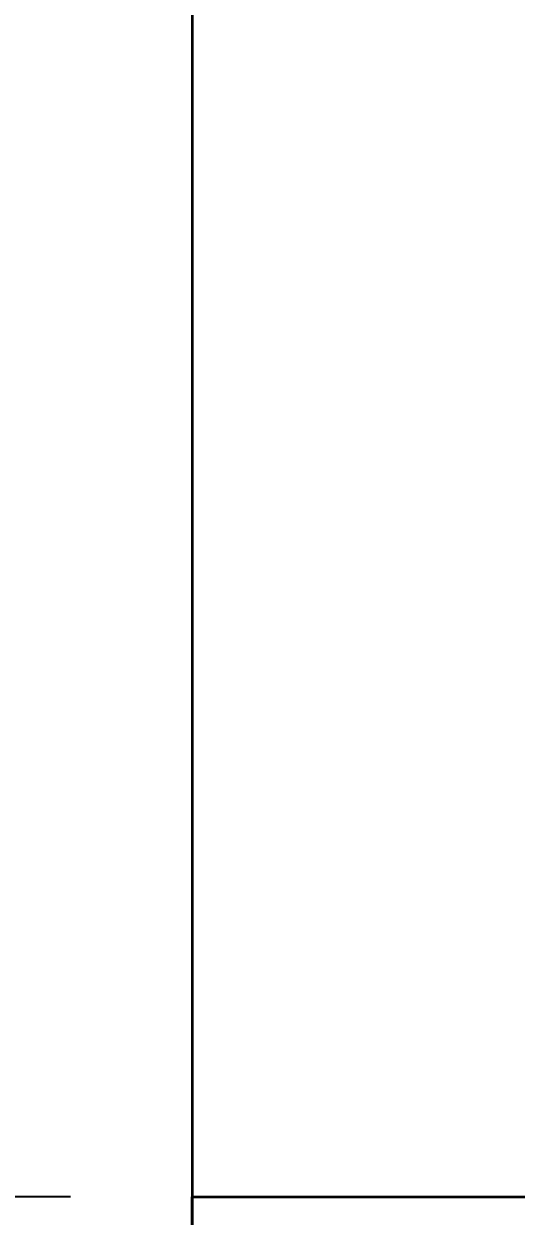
# Model space of a CAD drawing. Header units: millimetres. Extents: x 2258 to 5600, y 711 to 2563.
# Drawn here: x 4835.05 to 4837.57, y 2143.15 to 2149.28 of the extents above; entities that cross this region are included whole.
import ezdxf

# ---------------------------------------------------------------- set-up
doc = ezdxf.new("R2010")
doc.units = ezdxf.units.MM
doc.layers.add('PQI-A-IN-ELEV-PTRN', color=249, linetype='Continuous', lineweight=0)
doc.layers.add('PQI-A-WIN', color=140, linetype='Continuous', lineweight=13)
doc.styles.get("Standard").update_dxf_attribs({"font": 'arial.ttf'})
doc.dimstyles.new('ISO-25', dxfattribs={"dimtxt": 2.5, "dimasz": 2.5, "dimexe": 1.25, "dimexo": 0.625, "dimtad": 1, "dimtxsty": 'Standard', "dimcen": 2.5, "dimadec": 0, "dimazin": 0, "dimtfac": 1, "dimtmove": 0, "dimatfit": 3, "dimfxl": 1, "dimarcsym": 0})

# ---------------------------------------------------------------- blocks, each defined once
blk = doc.blocks.new('W6')
at = {"layer": 'PQI-A-IN-ELEV-PTRN', "ltscale": 1000}
blk.add_line((0, 0), (-1000, 0), dxfattribs=at)
blk = doc.blocks.new('*D216')
at = {"color": 0, "lineweight": -2, "transparency": 16777216}
for p, q in [((4835.2863, 2181.8837), (4829.2527, 2181.884)), ((4830.501, 2145.7519), (4830.5026, 2179.3839)), ((4835.2845, 2143.2517), (4829.2509, 2143.252))]:
    blk.add_line(p, q, dxfattribs=at)
at = {"color": 0, "transparency": 16777216}
for points in [[(4830.086, 2179.3839), (4830.9193, 2179.3839), (4830.5027, 2181.8839)], [(4830.0843, 2145.752), (4830.9177, 2145.7519), (4830.5009, 2143.2519)]]:
    blk.add_solid(points, dxfattribs=at)
at = {"layer": 'Defpoints', "color": 0, "transparency": 16777216}
for p in [(4830.5027, 2181.8839), (4835.9113, 2181.8836), (4835.9095, 2143.2517)]:
    blk.add_point(p, dxfattribs=at)
at = {"color": 0, "lineweight": 35, "transparency": 16777216, "insert": (4828.5995, 2162.568), "char_height": 2.5, "attachment_point": 5, "rotation": 89.99725}
blk.add_mtext("3.3'", dxfattribs=at)

msp = doc.modelspace()

# ---------------------------------------------------------------- hatches: boundary and pattern name
at = {"lineweight": 35, "true_color": 0x000000}
h = msp.add_hatch(dxfattribs=at)
h.set_pattern_fill('ANSI32', color=18)
h.set_pattern_definition([(45, (1383.675, 2337.528), (-6.735192, 6.735192), []), (45, (1388.165, 2337.528), (-6.735192, 6.735192), [])])
h.paths.add_polyline_path([(4843.9097, 2138.2517), (4843.9097, 2143.2517), (4835.9095, 2143.2517), (4835.9095, 2102.7917), (4843.9097, 2102.7917)])

# ---------------------------------------------------------------- linework, layer by layer
at = {"lineweight": 35}
for p, q in [((4835.9095, 2222.7917), (4835.9095, 2102.7917)), ((4835.9095, 2138.2517), (4835.9095, 2143.2517)), ((4835.9095, 2143.2517), (4843.9097, 2143.2517))]:
    msp.add_line(p, q, dxfattribs=at)

# ---------------------------------------------------------------- block references
at = {"layer": 'PQI-A-WIN', "lineweight": 35, "xscale": 0.03863196438221001, "yscale": 0.03863196438221001, "zscale": 0.03863196438221001, "rotation": 269.997245771198}
msp.add_blockref('W6', (4835.9095, 2143.2517), dxfattribs=at)

# ---------------------------------------------------------------- dimensions: what is measured, and where the dimension line sits
at = {"color": 242, "lineweight": 35, "true_color": 0xcd2027}
dim = msp.add_aligned_dim(p1=(4835.9095, 2143.2517), p2=(4835.9113, 2181.8836), distance=5.4086, text="3.3'", dimstyle='ISO-25', dxfattribs=at)
dim.commit()
dim.dimension.update_dxf_attribs({"geometry": '*D216', "text_midpoint": (4828.5995, 2162.568)})

doc.saveas('drawing.dxf')
